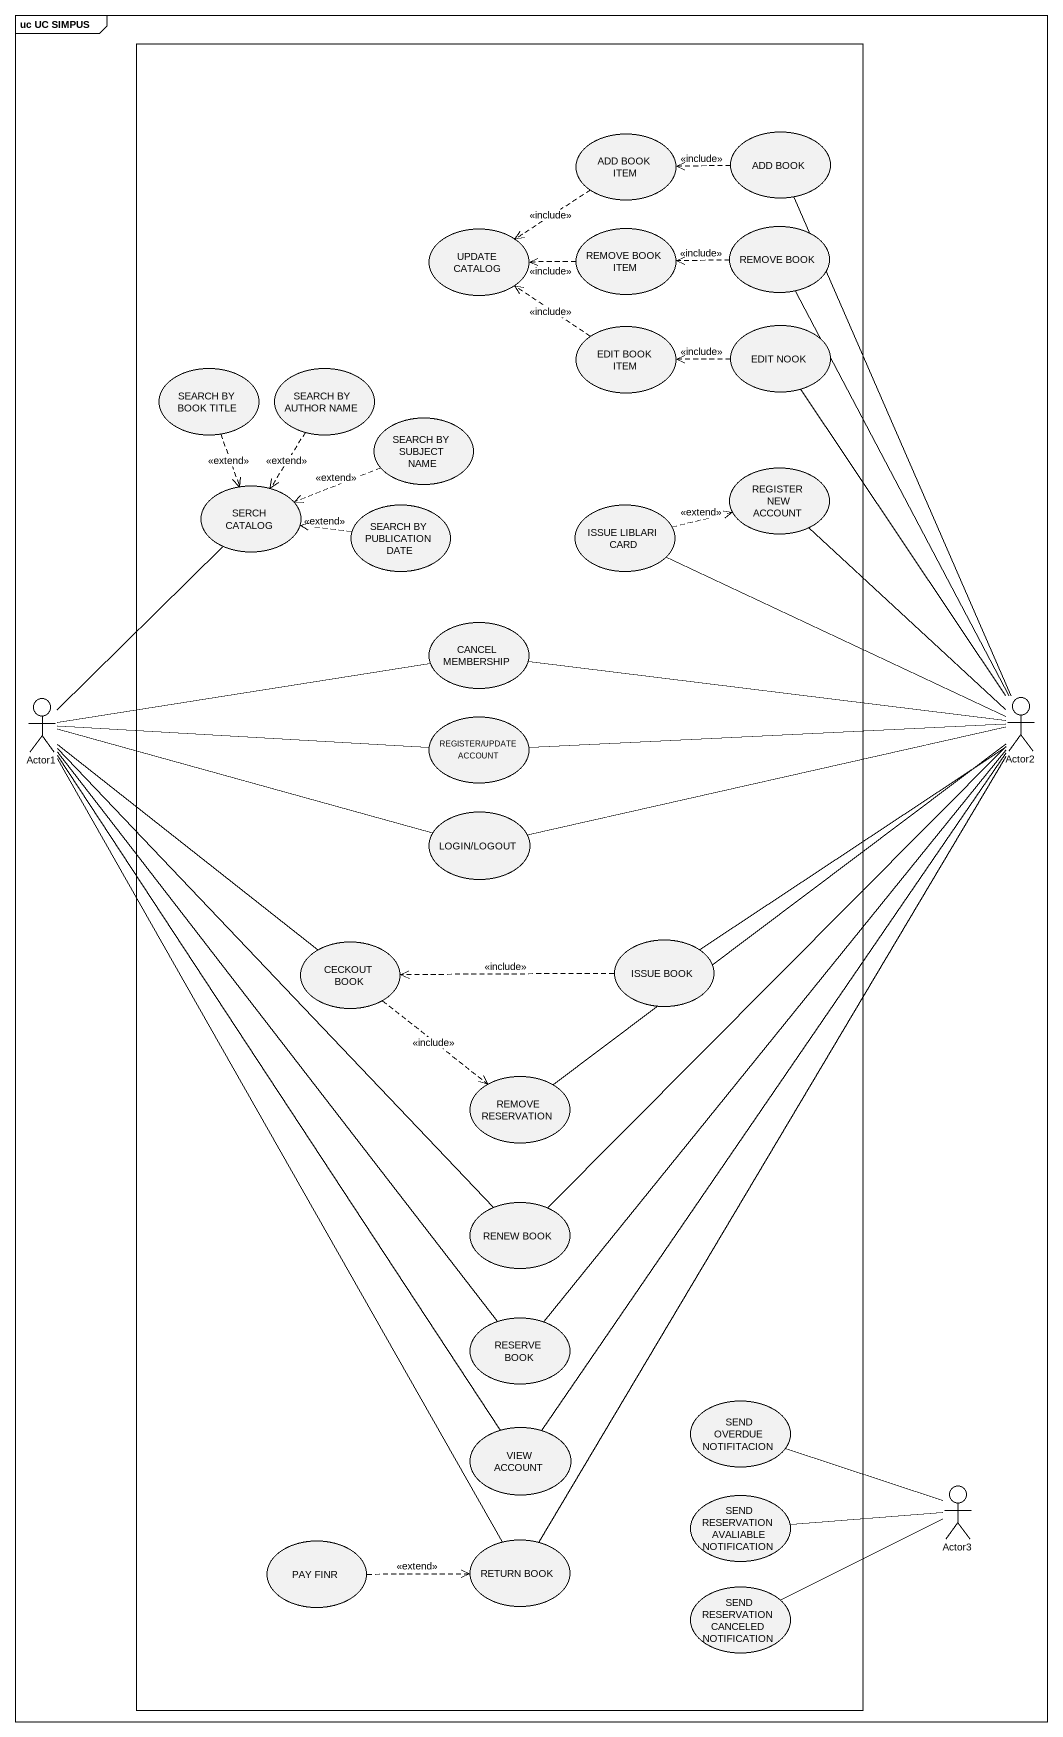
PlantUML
@startuml
mainframe uc UC SIMPUS
rectangle " " as rectangle1 {
  usecase "ADD BOOK ITEM" as ADD_BOOK_ITEM
  usecase "ADD BOOK" as ADD_BOOK
  usecase "UPDATE CATALOG" as UPDATE_CATALOG
  usecase "REMOVE BOOK ITEM" as REMOVE_BOOK_ITEM
  usecase "REMOVE BOOK" as REMOVE_BOOK
  usecase "EDIT BOOK ITEM" as EDIT_BOOK_ITEM
  usecase "EDIT NOOK" as EDIT_NOOK
  usecase "SEARCH BY BOOK TITLE" as SEARCH_BY_BOOK_TITLE
  usecase "SEARCH BY AUTHOR NAME" as SEARCH_BY_AUTHOR_NAME
  usecase "SEARCH BY SUBJECT NAME" as SEARCH_BY_SUBJECT_NAME
  usecase "SERCH CATALOG" as SERCH_CATALOG
  usecase "SEARCH BY PUBLICATION DATE" as SEARCH_BY_PUBLICATION_DATE
  usecase "ISSUE LIBLARI CARD" as ISSUE_LIBLARI_CARD
  usecase "REGISTER NEW ACCOUNT" as REGISTER_NEW_ACCOUNT
  usecase "CANCEL MEMBERSHIP" as CANCEL_MEMBERSHIP
  usecase "REGISTER/UPDATE ACCOUNT" as REGISTER_UPDATE_ACCOUNT
  usecase "LOGIN/LOGOUT" as LOGIN_LOGOUT
  usecase "CECKOUT BOOK" as CECKOUT_BOOK
  usecase "ISSUE BOOK" as ISSUE_BOOK
  usecase "REMOVE RESERVATION" as REMOVE_RESERVATION
  usecase "RENEW BOOK" as RENEW_BOOK
  usecase "RESERVE BOOK" as RESERVE_BOOK
  usecase "SEND OVERDUE NOTIFITACION" as SEND_OVERDUE_NOTIFITACION
  usecase "VIEW ACCOUNT" as VIEW_ACCOUNT
  usecase "SEND RESERVATION AVALIABLE NOTIFICATION" as SEND_RESERVATION_AVALIABLE
  usecase "RETURN BOOK" as RETURN_BOOK
  usecase "PAY FINR" as PAY_FINR
  usecase "SEND RESERVATION CANCELED NOTIFICATION" as SEND_RESERVATION_CANCELED
}
actor Actor1
actor Actor2
actor Actor3
ADD_BOOK_ITEM ..> UPDATE_CATALOG : <<include>>
ADD_BOOK .left.> ADD_BOOK_ITEM : <<include>>
REMOVE_BOOK_ITEM .left.> UPDATE_CATALOG : <<include>>
REMOVE_BOOK .left.> REMOVE_BOOK_ITEM : <<include>>
EDIT_BOOK_ITEM .up.> UPDATE_CATALOG : <<include>>
EDIT_NOOK .left.> EDIT_BOOK_ITEM : <<include>>
SEARCH_BY_BOOK_TITLE ..> SERCH_CATALOG : <<extend>>
SEARCH_BY_AUTHOR_NAME ..> SERCH_CATALOG : <<extend>>
SEARCH_BY_SUBJECT_NAME .left.> SERCH_CATALOG : <<extend>>
SEARCH_BY_PUBLICATION_DATE .left.> SERCH_CATALOG : <<extend>>
ISSUE_LIBLARI_CARD .right.> REGISTER_NEW_ACCOUNT : <<extend>>
Actor1 -up- SERCH_CATALOG
Actor1 -right- CANCEL_MEMBERSHIP
Actor1 -right- REGISTER_UPDATE_ACCOUNT
Actor1 -right- LOGIN_LOGOUT
Actor1 -- CECKOUT_BOOK
Actor1 -- RENEW_BOOK
Actor1 -- RESERVE_BOOK
Actor1 -- VIEW_ACCOUNT
Actor1 -- RETURN_BOOK
Actor2 -up- ADD_BOOK
Actor2 -up- REMOVE_BOOK
Actor2 -up- EDIT_NOOK
Actor2 -left- ISSUE_LIBLARI_CARD
Actor2 -up- REGISTER_NEW_ACCOUNT
Actor2 -left- CANCEL_MEMBERSHIP
Actor2 -left- REGISTER_UPDATE_ACCOUNT
Actor2 -left- LOGIN_LOGOUT
Actor2 -- ISSUE_BOOK
Actor2 -- REMOVE_RESERVATION
Actor2 -- RENEW_BOOK
Actor2 -- RESERVE_BOOK
Actor2 -- VIEW_ACCOUNT
Actor2 -- RETURN_BOOK
CECKOUT_BOOK ..> REMOVE_RESERVATION : <<include>>
ISSUE_BOOK .left.> CECKOUT_BOOK : <<include>>
Actor3 -left- SEND_OVERDUE_NOTIFITACION
Actor3 -left- SEND_RESERVATION_AVALIABLE
Actor3 -left- SEND_RESERVATION_CANCELED
PAY_FINR .right.> RETURN_BOOK : <<extend>>
@enduml
